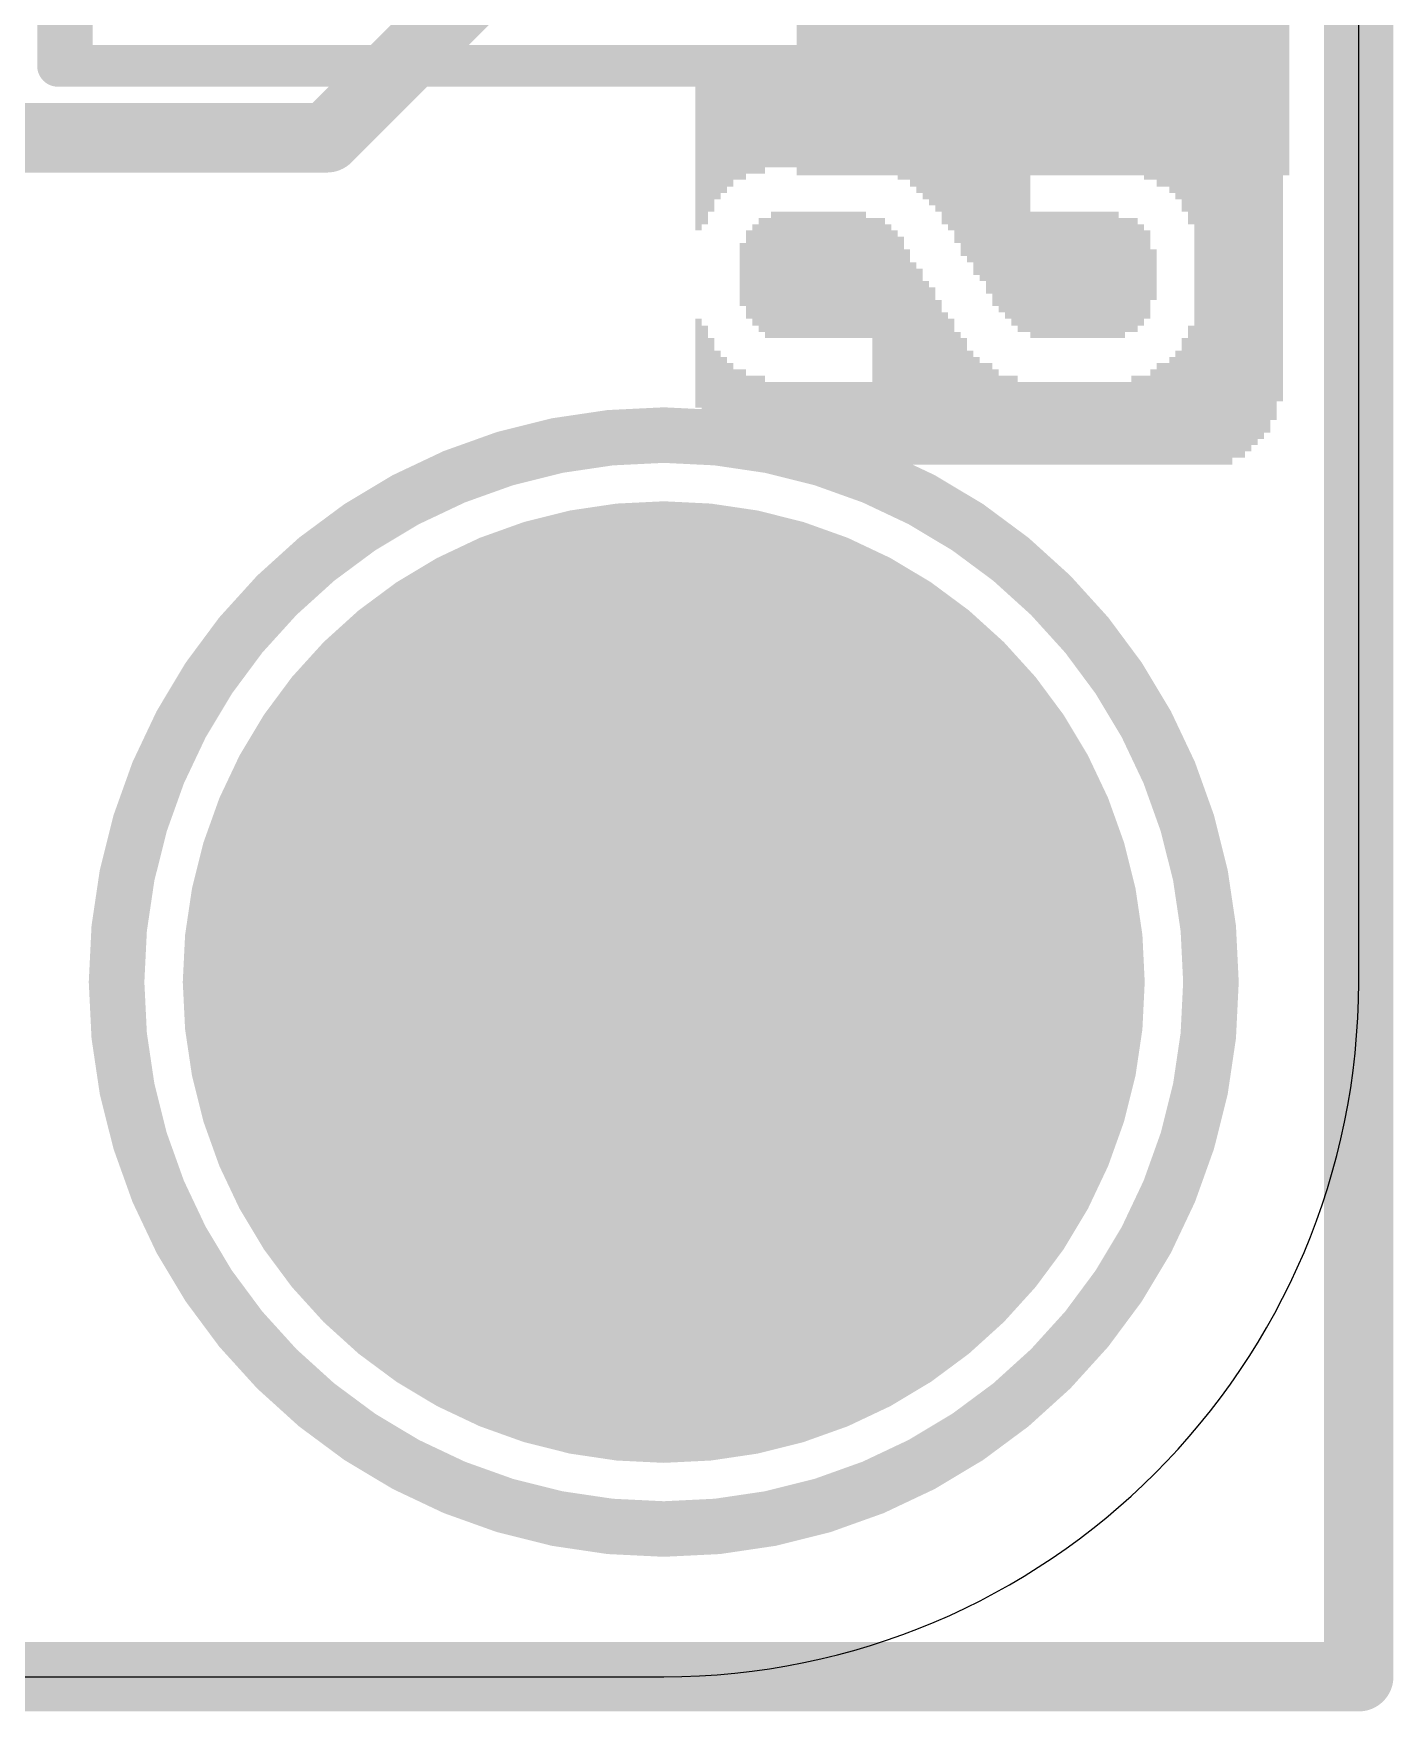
# Model space of a CAD drawing. Extents: x -13.2 to 24.1, y -14.7 to 9.9.
# Drawn here: x 14.46 to 19.43, y -14.67 to -8.53 of the extents above; entities that cross this region are included whole.
import ezdxf

# ---------------------------------------------------------------- set-up
doc = ezdxf.new("R2010")
doc.units = 0
for name, color, linetype in [('1', 12, 'CONTINUOUS'), ('16', 5, 'CONTINUOUS'), ('17', 110, 'CONTINUOUS'), ('20', 4, 'CONTINUOUS'), ('21', 53, 'CONTINUOUS'), ('22', 6, 'CONTINUOUS'), ('51', 53, 'CONTINUOUS')]:
    doc.layers.add(name, color=color, linetype=linetype)

# ---------------------------------------------------------------- blocks, each defined once
blk = doc.blocks.new('RECT')
blk.add_solid([(-0.5, -0.5), (0.5, -0.5), (-0.5, 0.5), (0.5, 0.5)])
blk = doc.blocks.new('ROUNDP')
at = {"const_width": 0.5}
blk.add_lwpolyline([(0, -0.25, 1), (0, 0.25, 1), (0, -0.25)], format="xyb", dxfattribs=at)

msp = doc.modelspace()

# ---------------------------------------------------------------- linework, layer by layer
at = {"layer": '1', "const_width": 0.254}
for points in [[(15.533, -8.9145), (16.764, -7.6835)], [(12.065, -8.9145), (15.533, -8.9145)]]:
    msp.add_lwpolyline(points, dxfattribs=at)
at = {"layer": '1', "const_width": 0.127}
for points in [[(15.4881, -8.8696, 1), (15.5779, -8.9594)], [(15.533, -8.978, 1), (15.533, -8.851)]]:
    msp.add_lwpolyline(points, format="xyb", dxfattribs=at)
at = {"layer": '16', "const_width": 0.254}
for points in [[(19.304, -14.5415), (19.304, 3.2385)], [(-6.096, -14.5415), (19.304, -14.5415)]]:
    msp.add_lwpolyline(points, dxfattribs=at)
at = {"layer": '16', "const_width": 0.127}
for points in [[(19.304, -14.605, 1), (19.304, -14.478)], [(19.2405, -14.5415, 1), (19.3675, -14.5415)]]:
    msp.add_lwpolyline(points, format="xyb", dxfattribs=at)
at = {"layer": '20'}
for p, q in [((19.304, -12.0015), (19.304, 0.6985)), ((-3.556, -14.5415), (16.764, -14.5415))]:
    msp.add_line(p, q, dxfattribs=at)
msp.add_arc((16.764, -12.0015), 2.54, 270, 0, dxfattribs=at)
at = {"layer": '21', "const_width": 0.1524}
for points in [[(14.55, -8.6515), (14.55, -7.5515)], [(17.15, -8.6515), (14.55, -8.6515)]]:
    msp.add_lwpolyline(points, dxfattribs=at)
at = {"layer": '21'}
for points, const_width in [([(14.55, -8.6134, 1), (14.55, -8.6896)], 0.0762), ([(17.15, -8.6896, 1), (17.15, -8.6134)], 0.0762), ([(14.5119, -8.6515, 1), (14.5881, -8.6515)], 0.0762), ([(16.764, -14.0015, 1), (16.764, -10.0015, 1), (16.764, -14.0015)], 0.2032)]:
    msp.add_lwpolyline(points, format="xyb", dxfattribs=dict(at, const_width=const_width))
at = {"layer": '51', "const_width": 0.1524}
for points in [[(14.6, -8.6515), (14.6, -2.5515)], [(18.85, -2.5515), (18.85, -8.6515)], [(18.85, -8.6515), (14.6, -8.6515)]]:
    msp.add_lwpolyline(points, dxfattribs=at)
at = {"layer": '51', "const_width": 0.0762}
for points in [[(14.6, -8.6134, 1), (14.6, -8.6896)], [(18.85, -8.6896, 1), (18.85, -8.6134)], [(14.5619, -8.6515, 1), (14.6381, -8.6515)], [(18.8119, -8.6515, 1), (18.8881, -8.6515)]]:
    msp.add_lwpolyline(points, format="xyb", dxfattribs=at)

# ---------------------------------------------------------------- block references
at = {"layer": '1', "xscale": 1.8, "yscale": 1.2, "rotation": 180}
msp.add_blockref('RECT', (18.15, -8.4515), dxfattribs=at)
at = {"layer": '17', "xscale": 3.516, "yscale": 3.516}
msp.add_blockref('ROUNDP', (16.764, -12.0015), dxfattribs=at)
msp.add_blockref('ROUNDP', (16.764, -12.0015), dxfattribs=at)
at = {"layer": '22', "rotation": 90}
for p, xscale, yscale in [((16.891, -8.9535), 0.5994, 0.0229), ((16.914, -8.9421), 0.5766, 0.0231), ((16.9371, -8.9192), 0.5309, 0.0231), ((16.9602, -8.8963), 0.4851, 0.0231), ((16.9833, -8.8849), 0.4623, 0.0231), ((17.0064, -8.8735), 0.4394, 0.0231), ((17.0296, -8.8608), 0.414, 0.0231), ((17.0527, -8.8608), 0.414, 0.0231), ((17.0758, -8.8494), 0.3912, 0.0231), ((17.0989, -8.8494), 0.3912, 0.0231), ((17.122, -8.8494), 0.3912, 0.0231), ((17.145, -8.8379), 0.3683, 0.0229), ((17.168, -8.8379), 0.3683, 0.0231), ((17.1911, -8.8379), 0.3683, 0.0231), ((17.2142, -8.8379), 0.3683, 0.0231), ((17.2373, -8.8379), 0.3683, 0.0231), ((17.2604, -8.8379), 0.3683, 0.0231), ((17.2836, -8.8379), 0.3683, 0.0231), ((17.3067, -8.8379), 0.3683, 0.0231), ((17.3298, -8.8379), 0.3683, 0.0231), ((17.3529, -8.8379), 0.3683, 0.0231), ((17.376, -8.8379), 0.3683, 0.0231), ((17.399, -8.8379), 0.3683, 0.0229), ((17.422, -8.8379), 0.3683, 0.0231), ((17.4451, -8.8379), 0.3683, 0.0231), ((17.4682, -8.8379), 0.3683, 0.0231), ((17.4913, -8.8379), 0.3683, 0.0231), ((17.5144, -8.8379), 0.3683, 0.0231), ((17.5376, -8.8379), 0.3683, 0.0231), ((17.5607, -8.8379), 0.3683, 0.0231), ((17.5838, -8.8494), 0.3912, 0.0231), ((17.6069, -8.8494), 0.3912, 0.0231), ((17.63, -8.8608), 0.414, 0.0231), ((17.653, -8.8608), 0.414, 0.0229), ((17.676, -8.8735), 0.4394, 0.0231), ((17.6991, -8.8849), 0.4623, 0.0231), ((17.7222, -8.8963), 0.4851, 0.0231), ((17.7453, -8.9078), 0.508, 0.0231), ((17.7684, -8.9192), 0.5309, 0.0231), ((17.7916, -8.9421), 0.5766, 0.0231), ((17.8147, -8.9535), 0.5994, 0.0231), ((17.8378, -8.9764), 0.6452, 0.0231), ((17.8609, -9.0005), 0.6934, 0.0231), ((17.884, -9.0119), 0.7163, 0.0231), ((17.907, -9.0348), 0.762, 0.0229), ((17.93, -9.0462), 0.7849, 0.0231), ((17.9531, -9.0691), 0.8306, 0.0231), ((17.9762, -9.0919), 0.8763, 0.0231), ((17.9993, -9.1034), 0.8992, 0.0231), ((18.0224, -9.1148), 0.922, 0.0231), ((18.0456, -9.1275), 0.9474, 0.0231), ((18.0687, -9.1389), 0.9703, 0.0231), ((18.0918, -9.1389), 0.9703, 0.0231), ((18.1149, -8.8379), 0.3683, 0.0231), ((18.138, -8.8379), 0.3683, 0.0231), ((18.161, -8.8379), 0.3683, 0.0229), ((18.184, -8.8379), 0.3683, 0.0231), ((18.2071, -8.8379), 0.3683, 0.0231), ((18.2302, -8.8379), 0.3683, 0.0231), ((18.2533, -8.8379), 0.3683, 0.0231), ((18.2764, -8.8379), 0.3683, 0.0231), ((18.2996, -8.8379), 0.3683, 0.0231), ((18.3227, -8.8379), 0.3683, 0.0231), ((18.3458, -8.8379), 0.3683, 0.0231), ((18.3689, -8.8379), 0.3683, 0.0231), ((18.392, -8.8379), 0.3683, 0.0231), ((18.415, -8.8379), 0.3683, 0.0229), ((18.438, -8.8379), 0.3683, 0.0231), ((18.4611, -8.8494), 0.3912, 0.0231), ((18.4842, -8.8494), 0.3912, 0.0231), ((18.5073, -8.8494), 0.3912, 0.0231), ((18.5304, -8.8608), 0.414, 0.0231), ((18.7151, -9.3815), 1.4554, 0.0231), ((18.7382, -9.3815), 1.4554, 0.0231), ((18.7613, -9.3815), 1.4554, 0.0231), ((18.7844, -9.3815), 1.4554, 0.0231), ((18.8076, -9.3815), 1.4554, 0.0231), ((18.8307, -9.3815), 1.4554, 0.0231), ((18.8538, -9.3688), 1.43, 0.0231), ((18.8769, -9.3688), 1.43, 0.0231), ((18.9, -9.3574), 1.4072, 0.0231), ((18.923, -9.3459), 1.3843, 0.0229), ((18.946, -9.3345), 1.3614, 0.0231), ((18.9691, -9.3231), 1.3386, 0.0231), ((18.9922, -9.3002), 1.2929, 0.0231), ((19.0153, -9.2659), 1.2243, 0.0231), ((18.5536, -8.9649), 0.2057, 0.0231), ((18.5767, -8.9776), 0.2311, 0.0231), ((18.5998, -8.9776), 0.2311, 0.0231), ((18.6229, -8.9891), 0.254, 0.0231), ((18.646, -9.0005), 0.2769, 0.0231), ((18.669, -9.0234), 0.3226, 0.0229), ((18.692, -9.0462), 0.3683, 0.0231), ((17.168, -9.4158), 0.4623, 0.0231), ((17.1911, -9.4158), 0.4623, 0.0231), ((17.2142, -9.4158), 0.4623, 0.0231), ((17.2373, -9.4158), 0.4623, 0.0231), ((17.2604, -9.4158), 0.4623, 0.0231), ((17.2836, -9.4158), 0.4623, 0.0231), ((17.3067, -9.4158), 0.4623, 0.0231), ((17.3298, -9.4158), 0.4623, 0.0231), ((17.3529, -9.4158), 0.4623, 0.0231), ((17.376, -9.4158), 0.4623, 0.0231), ((17.399, -9.4158), 0.4623, 0.0229), ((17.422, -9.4158), 0.4623, 0.0231), ((17.4451, -9.4158), 0.4623, 0.0231), ((17.4682, -9.4158), 0.4623, 0.0231), ((17.4913, -9.4158), 0.4623, 0.0231), ((18.1149, -9.4158), 0.4623, 0.0231), ((18.138, -9.4158), 0.4623, 0.0231), ((18.161, -9.4158), 0.4623, 0.0229), ((18.184, -9.4158), 0.4623, 0.0231), ((18.2071, -9.4158), 0.4623, 0.0231), ((18.2302, -9.4158), 0.4623, 0.0231), ((18.2533, -9.4158), 0.4623, 0.0231), ((18.2764, -9.4158), 0.4623, 0.0231), ((18.2996, -9.4158), 0.4623, 0.0231), ((18.3227, -9.4158), 0.4623, 0.0231), ((18.3458, -9.4158), 0.4623, 0.0231), ((18.3689, -9.4158), 0.4623, 0.0231), ((18.392, -9.4158), 0.4623, 0.0231), ((18.415, -9.4158), 0.4623, 0.0229), ((17.0758, -9.4145), 0.3226, 0.0231), ((17.0989, -9.4158), 0.3708, 0.0231), ((17.122, -9.4158), 0.4166, 0.0231), ((17.145, -9.4272), 0.4394, 0.0229), ((17.5144, -9.4272), 0.4394, 0.0231), ((17.5376, -9.6584), 0.9017, 0.0231), ((17.5607, -9.6583), 0.9017, 0.0231), ((17.5838, -9.6698), 0.8788, 0.0231), ((17.6069, -9.6812), 0.856, 0.0231), ((18.438, -9.4272), 0.4394, 0.0231), ((18.4611, -9.4158), 0.4166, 0.0231), ((18.4842, -9.4158), 0.4166, 0.0231), ((18.5073, -9.4158), 0.3708, 0.0231), ((18.5304, -9.4145), 0.3226, 0.0231), ((17.0527, -9.4145), 0.2311, 0.0231), ((17.63, -9.6926), 0.8331, 0.0231), ((17.653, -9.7155), 0.7874, 0.0229), ((18.5536, -9.4145), 0.1854, 0.0231), ((17.676, -9.7396), 0.7391, 0.0231), ((17.6991, -9.7511), 0.7163, 0.0231), ((17.7222, -9.7739), 0.6706, 0.0231), ((17.7453, -9.7853), 0.6477, 0.0231), ((17.7684, -9.8082), 0.602, 0.0231), ((17.7916, -9.8311), 0.5563, 0.0231), ((16.891, -9.7384), 0.3251, 0.0229), ((16.914, -9.7739), 0.3454, 0.0231), ((17.8147, -9.8425), 0.5334, 0.0231), ((17.8378, -9.8666), 0.4851, 0.0231), ((18.692, -9.8552), 0.508, 0.0231), ((16.9371, -9.8196), 0.3454, 0.0231), ((16.9602, -9.8539), 0.3226, 0.0231), ((17.8609, -9.8781), 0.4623, 0.0231), ((17.884, -9.9009), 0.4166, 0.0231), ((18.646, -9.9009), 0.4166, 0.0231), ((18.669, -9.8781), 0.4623, 0.0229), ((16.9833, -9.8768), 0.3226, 0.0231), ((17.0064, -9.8997), 0.3226, 0.0231), ((17.907, -9.9123), 0.3937, 0.0229), ((17.93, -9.9238), 0.3708, 0.0231), ((17.9531, -9.9238), 0.3708, 0.0231), ((18.5767, -9.9238), 0.3708, 0.0231), ((18.5998, -9.9238), 0.3708, 0.0231), ((18.6229, -9.9123), 0.3937, 0.0231), ((17.0296, -9.9225), 0.3226, 0.0231), ((17.0527, -9.9225), 0.3226, 0.0231), ((17.0758, -9.9466), 0.3251, 0.0231), ((17.0989, -9.9466), 0.3251, 0.0231), ((17.122, -9.9466), 0.3251, 0.0231), ((17.145, -9.9581), 0.3023, 0.0229), ((17.168, -9.9581), 0.3023, 0.0231), ((17.1911, -9.9581), 0.3023, 0.0231), ((17.2142, -9.9581), 0.3023, 0.0231), ((17.2373, -9.9581), 0.3023, 0.0231), ((17.2604, -9.9581), 0.3023, 0.0231), ((17.2836, -9.9581), 0.3023, 0.0231), ((17.3067, -9.9581), 0.3023, 0.0231), ((17.3298, -9.9581), 0.3023, 0.0231), ((17.3529, -9.9581), 0.3023, 0.0231), ((17.376, -9.9581), 0.3023, 0.0231), ((17.399, -9.9581), 0.3023, 0.0229), ((17.422, -9.9581), 0.3023, 0.0231), ((17.4451, -9.9581), 0.3023, 0.0231), ((17.4682, -9.9581), 0.3023, 0.0231), ((17.4913, -9.9581), 0.3023, 0.0231), ((17.5144, -9.9581), 0.3023, 0.0231), ((17.9762, -9.9352), 0.348, 0.0231), ((17.9993, -9.9466), 0.3251, 0.0231), ((18.0224, -9.9466), 0.3251, 0.0231), ((18.0456, -9.9466), 0.3251, 0.0231), ((18.0687, -9.9581), 0.3023, 0.0231), ((18.0918, -9.9581), 0.3023, 0.0231), ((18.1149, -9.9581), 0.3023, 0.0231), ((18.138, -9.9581), 0.3023, 0.0231), ((18.161, -9.9581), 0.3023, 0.0229), ((18.184, -9.9581), 0.3023, 0.0231), ((18.2071, -9.9581), 0.3023, 0.0231), ((18.2302, -9.9581), 0.3023, 0.0231), ((18.2533, -9.9581), 0.3023, 0.0231), ((18.2764, -9.9581), 0.3023, 0.0231), ((18.2996, -9.9581), 0.3023, 0.0231), ((18.3227, -9.9581), 0.3023, 0.0231), ((18.3458, -9.9581), 0.3023, 0.0231), ((18.3689, -9.9581), 0.3023, 0.0231), ((18.392, -9.9581), 0.3023, 0.0231), ((18.415, -9.9581), 0.3023, 0.0229), ((18.438, -9.9581), 0.3023, 0.0231), ((18.4611, -9.9581), 0.3023, 0.0231), ((18.4842, -9.9466), 0.3251, 0.0231), ((18.5073, -9.9466), 0.3251, 0.0231), ((18.5304, -9.9466), 0.3251, 0.0231), ((18.5536, -9.9352), 0.348, 0.0231)]:
    msp.add_blockref('RECT', p, dxfattribs=dict(at, xscale=xscale, yscale=yscale))

doc.saveas('drawing.dxf')
